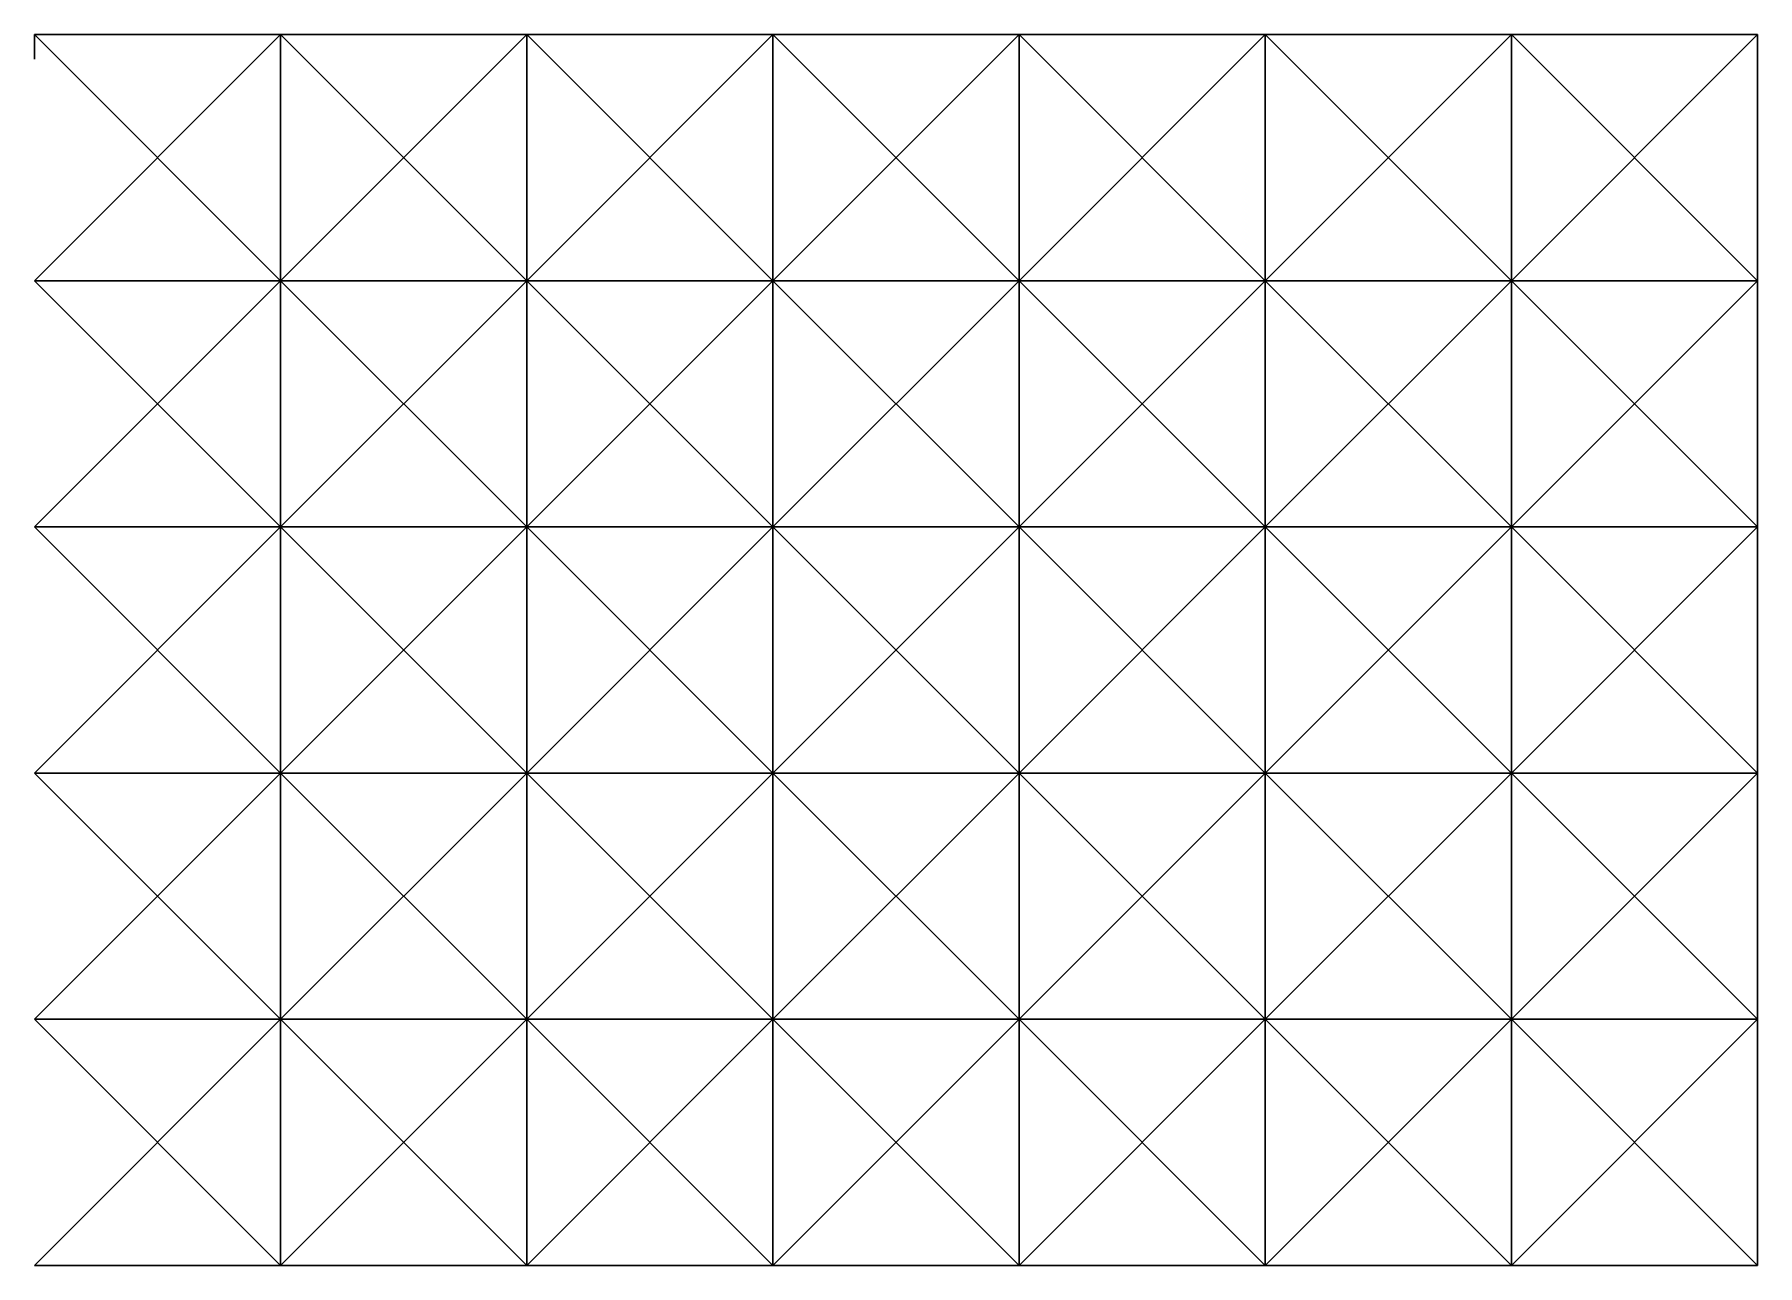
# Model space of a CAD drawing. Header units: millimetres. Extents: x -4865574 to 353735, y -2734656 to 279194.
# Drawn here: x -4819154 to -4812154, y -2705977 to -2700977 of the extents above; entities that cross this region are included whole.
import ezdxf

# ---------------------------------------------------------------- set-up
doc = ezdxf.new("R2010")
doc.units = ezdxf.units.MM
doc.layers.add('PLUMB-1', color=8, linetype='Continuous', lineweight=9)

# ---------------------------------------------------------------- blocks, each defined once
blk = doc.blocks.new('AM_Water_Tank_1m Modules_Tiered - Water Tanks Modules 4 x 2 x 3 Tiers-V1-LEVEL 61 _BMU ACCESS_')
at = {"layer": 'PLUMB-1'}
for p, q in [((0, 1000), (1000, 2000)), ((1000, 1000), (0, 2000)), ((1000, 2000), (0, 2000)), ((0, 2000), (0, 1000)), ((0, 1000), (0, 2000)), ((0, 2000), (1000, 2000)), ((0, 1000), (1000, 2000)), ((1000, 1000), (0, 2000)), ((1000, 2000), (0, 2000)), ((0, 2000), (0, 1000)), ((0, 1000), (0, 2000)), ((0, 2000), (1000, 2000)), ((0, 1000), (1000, 2000)), ((1000, 1000), (0, 2000)), ((1000, 2000), (0, 2000)), ((0, 2000), (0, 1000)), ((0, 1000), (0, 2000)), ((0, 2000), (1000, 2000)), ((1000, 1000), (2000, 2000)), ((2000, 1000), (1000, 2000)), ((2000, 2000), (1000, 2000)), ((1000, 2000), (1000, 1000)), ((1000, 1000), (1000, 2000)), ((1000, 2000), (2000, 2000)), ((1000, 1000), (1000, 2000)), ((1000, 2000), (1000, 1000)), ((1000, 1000), (2000, 2000)), ((2000, 1000), (1000, 2000)), ((2000, 2000), (1000, 2000)), ((1000, 2000), (1000, 1000)), ((1000, 1000), (1000, 2000)), ((1000, 2000), (2000, 2000)), ((1000, 1000), (1000, 2000)), ((1000, 2000), (1000, 1000)), ((1000, 1000), (2000, 2000)), ((2000, 1000), (1000, 2000)), ((2000, 2000), (1000, 2000)), ((1000, 2000), (1000, 1000)), ((1000, 1000), (1000, 2000)), ((1000, 2000), (2000, 2000)), ((1000, 1000), (1000, 2000)), ((1000, 2000), (1000, 1000)), ((2000, 1000), (3000, 2000)), ((3000, 1000), (2000, 2000)), ((3000, 2000), (2000, 2000)), ((2000, 2000), (2000, 1000)), ((2000, 1000), (2000, 2000)), ((2000, 2000), (3000, 2000)), ((2000, 1000), (2000, 2000)), ((2000, 2000), (2000, 1000)), ((2000, 1000), (3000, 2000)), ((3000, 1000), (2000, 2000)), ((3000, 2000), (2000, 2000)), ((2000, 2000), (2000, 1000)), ((2000, 1000), (2000, 2000)), ((2000, 2000), (3000, 2000)), ((2000, 1000), (3000, 2000)), ((3000, 1000), (2000, 2000)), ((3000, 2000), (2000, 2000)), ((2000, 2000), (2000, 1000)), ((2000, 1000), (2000, 2000)), ((2000, 2000), (3000, 2000)), ((2000, 1000), (2000, 2000)), ((2000, 2000), (2000, 1000)), ((2000, 1000), (2000, 2000)), ((2000, 2000), (2000, 1000)), ((3000, 1000), (4000, 2000)), ((4000, 1000), (3000, 2000)), ((4000, 2000), (3000, 2000)), ((3000, 2000), (3000, 1000)), ((3000, 1000), (3000, 2000)), ((3000, 2000), (4000, 2000)), ((3000, 1000), (3000, 2000)), ((3000, 2000), (3000, 1000)), ((3000, 1000), (4000, 2000)), ((4000, 1000), (3000, 2000)), ((4000, 2000), (3000, 2000)), ((3000, 2000), (3000, 1000)), ((3000, 1000), (3000, 2000)), ((3000, 2000), (4000, 2000)), ((3000, 1000), (3000, 2000)), ((3000, 2000), (3000, 1000)), ((3000, 1000), (4000, 2000)), ((4000, 1000), (3000, 2000)), ((4000, 2000), (3000, 2000)), ((3000, 2000), (3000, 1000)), ((3000, 1000), (3000, 2000)), ((3000, 2000), (4000, 2000)), ((3000, 1000), (3000, 2000)), ((3000, 2000), (3000, 1000)), ((0, 1000), (1000, 1000)), ((1000, 1000), (0, 1000)), ((0, 0), (1000, 1000)), ((1000, 0), (0, 1000)), ((1000, 1000), (0, 1000)), ((0, 1000), (0, 0)), ((0, 0), (0, 1000)), ((0, 1000), (1000, 1000)), ((0, 1000), (1000, 1000)), ((1000, 1000), (0, 1000)), ((0, 0), (1000, 1000)), ((1000, 0), (0, 1000)), ((1000, 1000), (0, 1000)), ((0, 1000), (0, 0)), ((0, 0), (0, 1000)), ((0, 1000), (1000, 1000)), ((0, 1000), (1000, 1000)), ((1000, 1000), (0, 1000)), ((0, 0), (1000, 1000)), ((1000, 0), (0, 1000)), ((1000, 1000), (0, 1000)), ((0, 1000), (0, 0)), ((0, 0), (0, 1000)), ((0, 1000), (1000, 1000)), ((1000, 1000), (2000, 1000)), ((2000, 1000), (1000, 1000)), ((1000, 0), (2000, 1000)), ((2000, 0), (1000, 1000)), ((2000, 1000), (1000, 1000)), ((1000, 1000), (1000, 0)), ((1000, 0), (1000, 1000)), ((1000, 1000), (2000, 1000)), ((1000, 0), (1000, 1000)), ((1000, 1000), (1000, 0)), ((1000, 1000), (2000, 1000)), ((2000, 1000), (1000, 1000)), ((1000, 0), (2000, 1000)), ((2000, 0), (1000, 1000)), ((2000, 1000), (1000, 1000)), ((1000, 1000), (1000, 0)), ((1000, 0), (1000, 1000)), ((1000, 1000), (2000, 1000)), ((1000, 0), (1000, 1000)), ((1000, 1000), (1000, 0)), ((1000, 1000), (2000, 1000)), ((2000, 1000), (1000, 1000)), ((1000, 0), (2000, 1000)), ((2000, 0), (1000, 1000)), ((2000, 1000), (1000, 1000)), ((1000, 1000), (1000, 0)), ((1000, 0), (1000, 1000)), ((1000, 1000), (2000, 1000)), ((1000, 0), (1000, 1000)), ((1000, 1000), (1000, 0)), ((2000, 1000), (3000, 1000)), ((3000, 1000), (2000, 1000)), ((2000, 0), (3000, 1000)), ((3000, 0), (2000, 1000)), ((3000, 1000), (2000, 1000)), ((2000, 1000), (2000, 0)), ((2000, 0), (2000, 1000)), ((2000, 1000), (3000, 1000)), ((2000, 0), (2000, 1000)), ((2000, 1000), (2000, 0)), ((2000, 0), (3000, 1000)), ((3000, 0), (2000, 1000)), ((3000, 1000), (2000, 1000)), ((2000, 1000), (2000, 0)), ((2000, 0), (2000, 1000)), ((2000, 1000), (3000, 1000)), ((2000, 1000), (3000, 1000)), ((3000, 1000), (2000, 1000)), ((2000, 0), (3000, 1000)), ((3000, 0), (2000, 1000)), ((3000, 1000), (2000, 1000)), ((2000, 1000), (2000, 0)), ((2000, 0), (2000, 1000)), ((2000, 1000), (3000, 1000)), ((2000, 1000), (3000, 1000)), ((3000, 1000), (2000, 1000)), ((2000, 0), (2000, 1000)), ((2000, 1000), (2000, 0)), ((2000, 0), (2000, 1000)), ((2000, 1000), (2000, 0)), ((3000, 1000), (4000, 1000)), ((4000, 1000), (3000, 1000)), ((3000, 0), (4000, 1000)), ((4000, 0), (3000, 1000)), ((4000, 1000), (3000, 1000)), ((3000, 1000), (3000, 0)), ((3000, 0), (3000, 1000)), ((3000, 1000), (4000, 1000)), ((3000, 0), (3000, 1000)), ((3000, 1000), (3000, 0)), ((3000, 0), (4000, 1000)), ((4000, 0), (3000, 1000)), ((4000, 1000), (3000, 1000)), ((3000, 1000), (3000, 0)), ((3000, 0), (3000, 1000)), ((3000, 1000), (4000, 1000)), ((3000, 0), (3000, 1000)), ((3000, 1000), (3000, 0)), ((3000, 1000), (4000, 1000)), ((4000, 1000), (3000, 1000)), ((3000, 0), (4000, 1000)), ((4000, 0), (3000, 1000)), ((4000, 1000), (3000, 1000)), ((3000, 1000), (3000, 0)), ((3000, 0), (3000, 1000)), ((3000, 1000), (4000, 1000)), ((3000, 0), (3000, 1000)), ((3000, 1000), (3000, 0)), ((3000, 1000), (4000, 1000)), ((4000, 1000), (3000, 1000)), ((4000, 100), (4000, 0)), ((4000, 0), (4000, 100)), ((4000, 100), (4000, 0)), ((4000, 0), (4000, 100)), ((4000, 100), (4000, 0)), ((0, 0), (1000, 0)), ((1000, 0), (0, 0)), ((0, 0), (1000, 0)), ((1000, 0), (0, 0)), ((0, 0), (1000, 0)), ((1000, 0), (0, 0)), ((1000, 0), (2000, 0)), ((2000, 0), (1000, 0)), ((1000, 0), (2000, 0)), ((2000, 0), (1000, 0)), ((1000, 0), (2000, 0)), ((2000, 0), (1000, 0)), ((2000, 0), (3000, 0)), ((3000, 0), (2000, 0)), ((2000, 0), (3000, 0)), ((3000, 0), (2000, 0)), ((2000, 0), (3000, 0)), ((3000, 0), (2000, 0)), ((3000, 0), (4000, 0)), ((4000, 0), (3000, 0)), ((3000, 0), (4000, 0)), ((4000, 0), (3000, 0)), ((3000, 0), (4000, 0)), ((4000, 0), (3000, 0))]:
    blk.add_line(p, q, dxfattribs=at)
blk = doc.blocks.new('AM_Water_Tank_1m Modules_Tiered - Water Tanks Modules 4 x 3 x 3 Tiers-V2-LEVEL 61 _BMU ACCESS_')
at = {"layer": 'PLUMB-1'}
for p, q in [((0, 2000), (1000, 3000)), ((1000, 2000), (0, 3000)), ((1000, 3000), (0, 3000)), ((0, 3000), (1000, 3000)), ((0, 2000), (1000, 3000)), ((1000, 2000), (0, 3000)), ((1000, 3000), (0, 3000)), ((0, 3000), (1000, 3000)), ((0, 2000), (1000, 3000)), ((1000, 2000), (0, 3000)), ((1000, 3000), (0, 3000)), ((0, 3000), (1000, 3000)), ((1000, 2000), (2000, 3000)), ((2000, 2000), (1000, 3000)), ((2000, 3000), (1000, 3000)), ((1000, 3000), (1000, 2000)), ((1000, 2000), (1000, 3000)), ((1000, 3000), (2000, 3000)), ((1000, 2000), (1000, 3000)), ((1000, 3000), (1000, 2000)), ((1000, 2000), (2000, 3000)), ((2000, 2000), (1000, 3000)), ((2000, 3000), (1000, 3000)), ((1000, 3000), (1000, 2000)), ((1000, 2000), (1000, 3000)), ((1000, 3000), (2000, 3000)), ((1000, 2000), (1000, 3000)), ((1000, 3000), (1000, 2000)), ((1000, 2000), (2000, 3000)), ((2000, 2000), (1000, 3000)), ((2000, 3000), (1000, 3000)), ((1000, 3000), (1000, 2000)), ((1000, 2000), (1000, 3000)), ((1000, 3000), (2000, 3000)), ((1000, 2000), (1000, 3000)), ((1000, 3000), (1000, 2000)), ((2000, 2000), (3000, 3000)), ((3000, 2000), (2000, 3000)), ((3000, 3000), (2000, 3000)), ((2000, 3000), (2000, 2000)), ((2000, 2000), (2000, 3000)), ((2000, 3000), (3000, 3000)), ((2000, 2000), (2000, 3000)), ((2000, 3000), (2000, 2000)), ((2000, 2000), (3000, 3000)), ((3000, 2000), (2000, 3000)), ((3000, 3000), (2000, 3000)), ((2000, 3000), (2000, 2000)), ((2000, 2000), (2000, 3000)), ((2000, 3000), (3000, 3000)), ((2000, 2000), (2000, 3000)), ((2000, 3000), (2000, 2000)), ((2000, 2000), (3000, 3000)), ((3000, 2000), (2000, 3000)), ((3000, 3000), (2000, 3000)), ((2000, 3000), (2000, 2000)), ((2000, 2000), (2000, 3000)), ((2000, 3000), (3000, 3000)), ((2000, 2000), (2000, 3000)), ((2000, 3000), (2000, 2000)), ((3000, 2000), (4000, 3000)), ((4000, 2000), (3000, 3000)), ((4000, 3000), (3000, 3000)), ((3000, 3000), (3000, 2000)), ((3000, 2000), (3000, 3000)), ((3000, 3000), (4000, 3000)), ((3000, 2000), (3000, 3000)), ((3000, 3000), (3000, 2000)), ((3000, 2000), (4000, 3000)), ((4000, 2000), (3000, 3000)), ((4000, 3000), (3000, 3000)), ((3000, 3000), (3000, 2000)), ((3000, 2000), (3000, 3000)), ((3000, 3000), (4000, 3000)), ((3000, 2000), (3000, 3000)), ((3000, 3000), (3000, 2000)), ((3000, 2000), (4000, 3000)), ((4000, 2000), (3000, 3000)), ((4000, 3000), (3000, 3000)), ((3000, 3000), (3000, 2000)), ((3000, 2000), (3000, 3000)), ((3000, 3000), (4000, 3000)), ((3000, 2000), (3000, 3000)), ((3000, 3000), (3000, 2000)), ((4000, 2000), (4000, 3000)), ((4000, 3000), (4000, 2000)), ((4000, 2000), (4000, 3000)), ((4000, 3000), (4000, 2000)), ((4000, 2000), (4000, 3000)), ((4000, 3000), (4000, 2000)), ((0, 2000), (1000, 2000)), ((1000, 2000), (0, 2000)), ((0, 1000), (1000, 2000)), ((1000, 1000), (0, 2000)), ((1000, 2000), (0, 2000)), ((0, 2000), (1000, 2000)), ((0, 2000), (1000, 2000)), ((1000, 2000), (0, 2000)), ((0, 2000), (1000, 2000)), ((1000, 2000), (0, 2000)), ((0, 1000), (1000, 2000)), ((1000, 1000), (0, 2000)), ((1000, 2000), (0, 2000)), ((0, 2000), (1000, 2000)), ((0, 1000), (1000, 2000)), ((1000, 1000), (0, 2000)), ((1000, 2000), (0, 2000)), ((0, 2000), (1000, 2000)), ((1000, 2000), (2000, 2000)), ((2000, 2000), (1000, 2000)), ((1000, 1000), (2000, 2000)), ((2000, 1000), (1000, 2000)), ((2000, 2000), (1000, 2000)), ((1000, 2000), (1000, 1000)), ((1000, 1000), (1000, 2000)), ((1000, 2000), (2000, 2000)), ((1000, 1000), (1000, 2000)), ((1000, 2000), (1000, 1000)), ((1000, 2000), (2000, 2000)), ((2000, 2000), (1000, 2000)), ((1000, 2000), (2000, 2000)), ((2000, 2000), (1000, 2000)), ((1000, 1000), (2000, 2000)), ((2000, 1000), (1000, 2000)), ((2000, 2000), (1000, 2000)), ((1000, 2000), (1000, 1000)), ((1000, 1000), (1000, 2000)), ((1000, 2000), (2000, 2000)), ((1000, 1000), (1000, 2000)), ((1000, 2000), (1000, 1000)), ((1000, 1000), (2000, 2000)), ((2000, 1000), (1000, 2000)), ((2000, 2000), (1000, 2000)), ((1000, 2000), (1000, 1000)), ((1000, 1000), (1000, 2000)), ((1000, 2000), (2000, 2000)), ((1000, 1000), (1000, 2000)), ((1000, 2000), (1000, 1000)), ((2000, 2000), (3000, 2000)), ((3000, 2000), (2000, 2000)), ((2000, 1000), (3000, 2000)), ((3000, 1000), (2000, 2000)), ((3000, 2000), (2000, 2000)), ((2000, 2000), (2000, 1000)), ((2000, 1000), (2000, 2000)), ((2000, 2000), (3000, 2000)), ((2000, 1000), (2000, 2000)), ((2000, 2000), (2000, 1000)), ((2000, 2000), (3000, 2000)), ((3000, 2000), (2000, 2000)), ((2000, 2000), (3000, 2000)), ((3000, 2000), (2000, 2000)), ((2000, 1000), (3000, 2000)), ((3000, 1000), (2000, 2000)), ((3000, 2000), (2000, 2000)), ((2000, 2000), (2000, 1000)), ((2000, 1000), (2000, 2000)), ((2000, 2000), (3000, 2000)), ((2000, 1000), (3000, 2000)), ((3000, 1000), (2000, 2000)), ((3000, 2000), (2000, 2000)), ((2000, 2000), (2000, 1000)), ((2000, 1000), (2000, 2000)), ((2000, 2000), (3000, 2000)), ((2000, 1000), (2000, 2000)), ((2000, 2000), (2000, 1000)), ((2000, 1000), (2000, 2000)), ((2000, 2000), (2000, 1000)), ((3000, 2000), (4000, 2000)), ((4000, 2000), (3000, 2000)), ((3000, 1000), (4000, 2000)), ((4000, 1000), (3000, 2000)), ((4000, 2000), (3000, 2000)), ((3000, 2000), (3000, 1000)), ((3000, 1000), (3000, 2000)), ((3000, 2000), (4000, 2000)), ((3000, 1000), (3000, 2000)), ((3000, 2000), (3000, 1000)), ((3000, 2000), (4000, 2000)), ((4000, 2000), (3000, 2000)), ((3000, 2000), (4000, 2000)), ((4000, 2000), (3000, 2000)), ((3000, 1000), (4000, 2000)), ((4000, 1000), (3000, 2000)), ((4000, 2000), (3000, 2000)), ((3000, 2000), (3000, 1000)), ((3000, 1000), (3000, 2000)), ((3000, 2000), (4000, 2000)), ((3000, 1000), (3000, 2000)), ((3000, 2000), (3000, 1000)), ((3000, 1000), (4000, 2000)), ((4000, 1000), (3000, 2000)), ((4000, 2000), (3000, 2000)), ((3000, 2000), (3000, 1000)), ((3000, 1000), (3000, 2000)), ((3000, 2000), (4000, 2000)), ((3000, 1000), (3000, 2000)), ((3000, 2000), (3000, 1000)), ((4000, 1000), (4000, 2000)), ((4000, 2000), (4000, 1000)), ((4000, 1000), (4000, 2000)), ((4000, 2000), (4000, 1000)), ((4000, 1000), (4000, 2000)), ((4000, 2000), (4000, 1000)), ((0, 1000), (1000, 1000)), ((1000, 1000), (0, 1000)), ((0, 0), (1000, 1000)), ((1000, 0), (0, 1000)), ((1000, 1000), (0, 1000)), ((0, 1000), (1000, 1000)), ((0, 1000), (1000, 1000)), ((1000, 1000), (0, 1000)), ((0, 0), (1000, 1000)), ((1000, 0), (0, 1000)), ((1000, 1000), (0, 1000)), ((0, 1000), (1000, 1000)), ((0, 1000), (1000, 1000)), ((1000, 1000), (0, 1000)), ((0, 0), (1000, 1000)), ((1000, 0), (0, 1000)), ((1000, 1000), (0, 1000)), ((0, 1000), (1000, 1000)), ((1000, 1000), (2000, 1000)), ((2000, 1000), (1000, 1000)), ((1000, 0), (2000, 1000)), ((2000, 0), (1000, 1000)), ((2000, 1000), (1000, 1000)), ((1000, 1000), (1000, 0)), ((1000, 0), (1000, 1000)), ((1000, 1000), (2000, 1000)), ((1000, 0), (1000, 1000)), ((1000, 1000), (1000, 0)), ((1000, 1000), (2000, 1000)), ((2000, 1000), (1000, 1000)), ((1000, 0), (2000, 1000)), ((2000, 0), (1000, 1000)), ((2000, 1000), (1000, 1000)), ((1000, 1000), (1000, 0)), ((1000, 0), (1000, 1000)), ((1000, 1000), (2000, 1000)), ((1000, 0), (1000, 1000)), ((1000, 1000), (1000, 0)), ((1000, 1000), (2000, 1000)), ((2000, 1000), (1000, 1000)), ((1000, 0), (2000, 1000)), ((2000, 0), (1000, 1000)), ((2000, 1000), (1000, 1000)), ((1000, 1000), (1000, 0)), ((1000, 0), (1000, 1000)), ((1000, 1000), (2000, 1000)), ((1000, 0), (1000, 1000)), ((1000, 1000), (1000, 0)), ((2000, 1000), (3000, 1000)), ((3000, 1000), (2000, 1000)), ((2000, 0), (3000, 1000)), ((3000, 0), (2000, 1000)), ((3000, 1000), (2000, 1000)), ((2000, 1000), (2000, 0)), ((2000, 0), (2000, 1000)), ((2000, 1000), (3000, 1000)), ((2000, 0), (2000, 1000)), ((2000, 1000), (2000, 0)), ((2000, 0), (3000, 1000)), ((3000, 0), (2000, 1000)), ((3000, 1000), (2000, 1000)), ((2000, 1000), (2000, 0)), ((2000, 0), (2000, 1000)), ((2000, 1000), (3000, 1000)), ((2000, 1000), (3000, 1000)), ((3000, 1000), (2000, 1000)), ((2000, 0), (3000, 1000)), ((3000, 0), (2000, 1000)), ((3000, 1000), (2000, 1000)), ((2000, 1000), (2000, 0)), ((2000, 0), (2000, 1000)), ((2000, 1000), (3000, 1000)), ((2000, 1000), (3000, 1000)), ((3000, 1000), (2000, 1000)), ((2000, 0), (2000, 1000)), ((2000, 1000), (2000, 0)), ((2000, 0), (2000, 1000)), ((2000, 1000), (2000, 0)), ((3000, 1000), (4000, 1000)), ((4000, 1000), (3000, 1000)), ((3000, 0), (4000, 1000)), ((4000, 0), (3000, 1000)), ((4000, 1000), (3000, 1000)), ((3000, 1000), (3000, 0)), ((3000, 0), (3000, 1000)), ((3000, 1000), (4000, 1000)), ((3000, 0), (3000, 1000)), ((3000, 1000), (3000, 0)), ((3000, 0), (4000, 1000)), ((4000, 0), (3000, 1000)), ((4000, 1000), (3000, 1000)), ((3000, 1000), (3000, 0)), ((3000, 0), (3000, 1000)), ((3000, 1000), (4000, 1000)), ((3000, 0), (3000, 1000)), ((3000, 1000), (3000, 0)), ((3000, 1000), (4000, 1000)), ((4000, 1000), (3000, 1000)), ((3000, 0), (4000, 1000)), ((4000, 0), (3000, 1000)), ((4000, 1000), (3000, 1000)), ((3000, 1000), (3000, 0)), ((3000, 0), (3000, 1000)), ((3000, 1000), (4000, 1000)), ((3000, 0), (3000, 1000)), ((3000, 1000), (3000, 0)), ((3000, 1000), (4000, 1000)), ((4000, 1000), (3000, 1000)), ((4000, 0), (4000, 1000)), ((4000, 1000), (4000, 0)), ((4000, 0), (4000, 1000)), ((4000, 1000), (4000, 0)), ((4000, 0), (4000, 1000)), ((4000, 1000), (4000, 0)), ((0, 0), (1000, 0)), ((1000, 0), (0, 0)), ((0, 0), (1000, 0)), ((1000, 0), (0, 0)), ((0, 0), (1000, 0)), ((1000, 0), (0, 0)), ((1000, 0), (2000, 0)), ((2000, 0), (1000, 0)), ((1000, 0), (2000, 0)), ((2000, 0), (1000, 0)), ((1000, 0), (2000, 0)), ((2000, 0), (1000, 0)), ((2000, 0), (3000, 0)), ((3000, 0), (2000, 0)), ((2000, 0), (3000, 0)), ((3000, 0), (2000, 0)), ((2000, 0), (3000, 0)), ((3000, 0), (2000, 0)), ((3000, 0), (4000, 0)), ((4000, 0), (3000, 0)), ((3000, 0), (4000, 0)), ((4000, 0), (3000, 0)), ((3000, 0), (4000, 0)), ((4000, 0), (3000, 0))]:
    blk.add_line(p, q, dxfattribs=at)
blk = doc.blocks.new('AM_Water_Tank_1m Modules_Tiered - Water Tanks Modules 3 x 2 x 3 Tiers-5665591-LEVEL 61 _BMU ACCESS_')
at = {"layer": 'PLUMB-1'}
for p, q in [((0, 1000), (1000, 2000)), ((1000, 1000), (0, 2000)), ((1000, 2000), (0, 2000)), ((0, 2000), (0, 1000)), ((0, 1000), (0, 2000)), ((0, 2000), (1000, 2000)), ((0, 1000), (1000, 2000)), ((1000, 1000), (0, 2000)), ((1000, 2000), (0, 2000)), ((0, 2000), (0, 1000)), ((0, 1000), (0, 2000)), ((0, 2000), (1000, 2000)), ((0, 1000), (1000, 2000)), ((1000, 1000), (0, 2000)), ((1000, 2000), (0, 2000)), ((0, 2000), (0, 1000)), ((0, 1000), (0, 2000)), ((0, 2000), (1000, 2000)), ((1000, 1000), (2000, 2000)), ((2000, 1000), (1000, 2000)), ((2000, 2000), (1000, 2000)), ((1000, 2000), (1000, 1000)), ((1000, 1000), (1000, 2000)), ((1000, 2000), (2000, 2000)), ((1000, 1000), (1000, 2000)), ((1000, 2000), (1000, 1000)), ((1000, 1000), (2000, 2000)), ((2000, 1000), (1000, 2000)), ((2000, 2000), (1000, 2000)), ((1000, 2000), (1000, 1000)), ((1000, 1000), (1000, 2000)), ((1000, 2000), (2000, 2000)), ((1000, 1000), (1000, 2000)), ((1000, 2000), (1000, 1000)), ((1000, 1000), (2000, 2000)), ((2000, 1000), (1000, 2000)), ((2000, 2000), (1000, 2000)), ((1000, 2000), (1000, 1000)), ((1000, 1000), (1000, 2000)), ((1000, 2000), (2000, 2000)), ((1000, 1000), (1000, 2000)), ((1000, 2000), (1000, 1000)), ((2000, 1000), (3000, 2000)), ((3000, 1000), (2000, 2000)), ((3000, 2000), (2000, 2000)), ((2000, 2000), (2000, 1000)), ((2000, 1000), (2000, 2000)), ((2000, 2000), (3000, 2000)), ((2000, 1000), (2000, 2000)), ((2000, 2000), (2000, 1000)), ((2000, 1000), (3000, 2000)), ((3000, 1000), (2000, 2000)), ((3000, 2000), (2000, 2000)), ((2000, 2000), (2000, 1000)), ((2000, 1000), (2000, 2000)), ((2000, 2000), (3000, 2000)), ((2000, 1000), (3000, 2000)), ((3000, 1000), (2000, 2000)), ((3000, 2000), (2000, 2000)), ((2000, 2000), (2000, 1000)), ((2000, 1000), (2000, 2000)), ((2000, 2000), (3000, 2000)), ((2000, 1000), (2000, 2000)), ((2000, 2000), (2000, 1000)), ((2000, 1000), (2000, 2000)), ((2000, 2000), (2000, 1000)), ((3000, 1000), (3000, 2000)), ((3000, 2000), (3000, 1000)), ((3000, 1000), (3000, 2000)), ((3000, 2000), (3000, 1000)), ((3000, 1000), (3000, 2000)), ((3000, 2000), (3000, 1000)), ((0, 1000), (1000, 1000)), ((1000, 1000), (0, 1000)), ((0, 0), (1000, 1000)), ((1000, 0), (0, 1000)), ((1000, 1000), (0, 1000)), ((0, 1000), (0, 0)), ((0, 0), (0, 1000)), ((0, 1000), (1000, 1000)), ((0, 1000), (1000, 1000)), ((1000, 1000), (0, 1000)), ((0, 0), (1000, 1000)), ((1000, 0), (0, 1000)), ((1000, 1000), (0, 1000)), ((0, 1000), (0, 0)), ((0, 0), (0, 1000)), ((0, 1000), (1000, 1000)), ((0, 1000), (1000, 1000)), ((1000, 1000), (0, 1000)), ((0, 0), (1000, 1000)), ((1000, 0), (0, 1000)), ((1000, 1000), (0, 1000)), ((0, 1000), (0, 0)), ((0, 0), (0, 1000)), ((0, 1000), (1000, 1000)), ((1000, 1000), (2000, 1000)), ((2000, 1000), (1000, 1000)), ((1000, 0), (2000, 1000)), ((2000, 0), (1000, 1000)), ((2000, 1000), (1000, 1000)), ((1000, 1000), (1000, 0)), ((1000, 0), (1000, 1000)), ((1000, 1000), (2000, 1000)), ((1000, 0), (1000, 1000)), ((1000, 1000), (1000, 0)), ((1000, 1000), (2000, 1000)), ((2000, 1000), (1000, 1000)), ((1000, 0), (2000, 1000)), ((2000, 0), (1000, 1000)), ((2000, 1000), (1000, 1000)), ((1000, 1000), (1000, 0)), ((1000, 0), (1000, 1000)), ((1000, 1000), (2000, 1000)), ((1000, 0), (1000, 1000)), ((1000, 1000), (1000, 0)), ((1000, 1000), (2000, 1000)), ((2000, 1000), (1000, 1000)), ((1000, 0), (2000, 1000)), ((2000, 0), (1000, 1000)), ((2000, 1000), (1000, 1000)), ((1000, 1000), (1000, 0)), ((1000, 0), (1000, 1000)), ((1000, 1000), (2000, 1000)), ((1000, 0), (1000, 1000)), ((1000, 1000), (1000, 0)), ((2000, 1000), (3000, 1000)), ((3000, 1000), (2000, 1000)), ((2000, 0), (3000, 1000)), ((3000, 0), (2000, 1000)), ((3000, 1000), (2000, 1000)), ((2000, 1000), (2000, 0)), ((2000, 0), (2000, 1000)), ((2000, 1000), (3000, 1000)), ((2000, 0), (2000, 1000)), ((2000, 1000), (2000, 0)), ((2000, 0), (3000, 1000)), ((3000, 0), (2000, 1000)), ((3000, 1000), (2000, 1000)), ((2000, 1000), (2000, 0)), ((2000, 0), (2000, 1000)), ((2000, 1000), (3000, 1000)), ((2000, 1000), (3000, 1000)), ((3000, 1000), (2000, 1000)), ((2000, 0), (3000, 1000)), ((3000, 0), (2000, 1000)), ((3000, 1000), (2000, 1000)), ((2000, 1000), (2000, 0)), ((2000, 0), (2000, 1000)), ((2000, 1000), (3000, 1000)), ((2000, 1000), (3000, 1000)), ((3000, 1000), (2000, 1000)), ((2000, 0), (2000, 1000)), ((2000, 1000), (2000, 0)), ((2000, 0), (2000, 1000)), ((2000, 1000), (2000, 0)), ((3000, 0), (3000, 1000)), ((3000, 1000), (3000, 0)), ((3000, 0), (3000, 1000)), ((3000, 1000), (3000, 0)), ((3000, 0), (3000, 1000)), ((3000, 1000), (3000, 0)), ((0, 0), (1000, 0)), ((1000, 0), (0, 0)), ((0, 0), (1000, 0)), ((1000, 0), (0, 0)), ((0, 0), (1000, 0)), ((1000, 0), (0, 0)), ((1000, 0), (2000, 0)), ((2000, 0), (1000, 0)), ((1000, 0), (2000, 0)), ((2000, 0), (1000, 0)), ((1000, 0), (2000, 0)), ((2000, 0), (1000, 0)), ((2000, 0), (3000, 0)), ((3000, 0), (2000, 0)), ((2000, 0), (3000, 0)), ((3000, 0), (2000, 0)), ((2000, 0), (3000, 0)), ((3000, 0), (2000, 0))]:
    blk.add_line(p, q, dxfattribs=at)
blk = doc.blocks.new('AM_Water_Tank_1m Modules_Tiered - Water Tanks Modules 3 x 3 x 3 Tiers-5661682-LEVEL 61 _BMU ACCESS_')
at = {"layer": 'PLUMB-1'}
for p, q in [((0, 2000), (1000, 3000)), ((1000, 2000), (0, 3000)), ((1000, 3000), (0, 3000)), ((0, 3000), (0, 2000)), ((0, 2000), (0, 3000)), ((0, 3000), (1000, 3000)), ((0, 2000), (1000, 3000)), ((1000, 2000), (0, 3000)), ((1000, 3000), (0, 3000)), ((0, 3000), (0, 2000)), ((0, 2000), (0, 3000)), ((0, 3000), (1000, 3000)), ((0, 2000), (1000, 3000)), ((1000, 2000), (0, 3000)), ((1000, 3000), (0, 3000)), ((0, 3000), (0, 2000)), ((0, 2000), (0, 3000)), ((0, 3000), (1000, 3000)), ((1000, 2000), (2000, 3000)), ((2000, 2000), (1000, 3000)), ((2000, 3000), (1000, 3000)), ((1000, 3000), (1000, 2000)), ((1000, 2000), (1000, 3000)), ((1000, 3000), (2000, 3000)), ((1000, 2000), (1000, 3000)), ((1000, 3000), (1000, 2000)), ((1000, 2000), (2000, 3000)), ((2000, 2000), (1000, 3000)), ((2000, 3000), (1000, 3000)), ((1000, 3000), (1000, 2000)), ((1000, 2000), (1000, 3000)), ((1000, 3000), (2000, 3000)), ((1000, 2000), (1000, 3000)), ((1000, 3000), (1000, 2000)), ((1000, 2000), (2000, 3000)), ((2000, 2000), (1000, 3000)), ((2000, 3000), (1000, 3000)), ((1000, 3000), (1000, 2000)), ((1000, 2000), (1000, 3000)), ((1000, 3000), (2000, 3000)), ((1000, 2000), (1000, 3000)), ((1000, 3000), (1000, 2000)), ((2000, 2000), (3000, 3000)), ((3000, 2000), (2000, 3000)), ((3000, 3000), (2000, 3000)), ((2000, 3000), (2000, 2000)), ((2000, 2000), (2000, 3000)), ((2000, 3000), (3000, 3000)), ((2000, 2000), (2000, 3000)), ((2000, 3000), (2000, 2000)), ((2000, 2000), (3000, 3000)), ((3000, 2000), (2000, 3000)), ((3000, 3000), (2000, 3000)), ((2000, 3000), (2000, 2000)), ((2000, 2000), (2000, 3000)), ((2000, 3000), (3000, 3000)), ((2000, 2000), (2000, 3000)), ((2000, 3000), (2000, 2000)), ((2000, 2000), (3000, 3000)), ((3000, 2000), (2000, 3000)), ((3000, 3000), (2000, 3000)), ((2000, 3000), (2000, 2000)), ((2000, 2000), (2000, 3000)), ((2000, 3000), (3000, 3000)), ((2000, 2000), (2000, 3000)), ((2000, 3000), (2000, 2000)), ((3000, 2000), (3000, 3000)), ((3000, 3000), (3000, 2000)), ((3000, 2000), (3000, 3000)), ((3000, 3000), (3000, 2000)), ((3000, 2000), (3000, 3000)), ((3000, 3000), (3000, 2000)), ((0, 2000), (1000, 2000)), ((1000, 2000), (0, 2000)), ((0, 1000), (1000, 2000)), ((1000, 1000), (0, 2000)), ((1000, 2000), (0, 2000)), ((0, 2000), (0, 1000)), ((0, 1000), (0, 2000)), ((0, 2000), (1000, 2000)), ((0, 2000), (1000, 2000)), ((1000, 2000), (0, 2000)), ((0, 2000), (1000, 2000)), ((1000, 2000), (0, 2000)), ((0, 1000), (1000, 2000)), ((1000, 1000), (0, 2000)), ((1000, 2000), (0, 2000)), ((0, 2000), (0, 1000)), ((0, 1000), (0, 2000)), ((0, 2000), (1000, 2000)), ((0, 1000), (1000, 2000)), ((1000, 1000), (0, 2000)), ((1000, 2000), (0, 2000)), ((0, 2000), (0, 1000)), ((0, 1000), (0, 2000)), ((0, 2000), (1000, 2000)), ((1000, 2000), (2000, 2000)), ((2000, 2000), (1000, 2000)), ((1000, 1000), (2000, 2000)), ((2000, 1000), (1000, 2000)), ((2000, 2000), (1000, 2000)), ((1000, 2000), (1000, 1000)), ((1000, 1000), (1000, 2000)), ((1000, 2000), (2000, 2000)), ((1000, 1000), (1000, 2000)), ((1000, 2000), (1000, 1000)), ((1000, 2000), (2000, 2000)), ((2000, 2000), (1000, 2000)), ((1000, 2000), (2000, 2000)), ((2000, 2000), (1000, 2000)), ((1000, 1000), (2000, 2000)), ((2000, 1000), (1000, 2000)), ((2000, 2000), (1000, 2000)), ((1000, 2000), (1000, 1000)), ((1000, 1000), (1000, 2000)), ((1000, 2000), (2000, 2000)), ((1000, 1000), (1000, 2000)), ((1000, 2000), (1000, 1000)), ((1000, 1000), (2000, 2000)), ((2000, 1000), (1000, 2000)), ((2000, 2000), (1000, 2000)), ((1000, 2000), (1000, 1000)), ((1000, 1000), (1000, 2000)), ((1000, 2000), (2000, 2000)), ((1000, 1000), (1000, 2000)), ((1000, 2000), (1000, 1000)), ((2000, 2000), (3000, 2000)), ((3000, 2000), (2000, 2000)), ((2000, 1000), (3000, 2000)), ((3000, 1000), (2000, 2000)), ((3000, 2000), (2000, 2000)), ((2000, 2000), (2000, 1000)), ((2000, 1000), (2000, 2000)), ((2000, 2000), (3000, 2000)), ((2000, 1000), (2000, 2000)), ((2000, 2000), (2000, 1000)), ((2000, 2000), (3000, 2000)), ((3000, 2000), (2000, 2000)), ((2000, 2000), (3000, 2000)), ((3000, 2000), (2000, 2000)), ((2000, 1000), (3000, 2000)), ((3000, 1000), (2000, 2000)), ((3000, 2000), (2000, 2000)), ((2000, 2000), (2000, 1000)), ((2000, 1000), (2000, 2000)), ((2000, 2000), (3000, 2000)), ((2000, 1000), (3000, 2000)), ((3000, 1000), (2000, 2000)), ((3000, 2000), (2000, 2000)), ((2000, 2000), (2000, 1000)), ((2000, 1000), (2000, 2000)), ((2000, 2000), (3000, 2000)), ((2000, 1000), (2000, 2000)), ((2000, 2000), (2000, 1000)), ((2000, 1000), (2000, 2000)), ((2000, 2000), (2000, 1000)), ((3000, 1000), (3000, 2000)), ((3000, 2000), (3000, 1000)), ((3000, 1000), (3000, 2000)), ((3000, 2000), (3000, 1000)), ((3000, 1000), (3000, 2000)), ((3000, 2000), (3000, 1000)), ((0, 1000), (1000, 1000)), ((1000, 1000), (0, 1000)), ((0, 0), (1000, 1000)), ((1000, 0), (0, 1000)), ((1000, 1000), (0, 1000)), ((0, 1000), (0, 0)), ((0, 0), (0, 1000)), ((0, 1000), (1000, 1000)), ((0, 1000), (1000, 1000)), ((1000, 1000), (0, 1000)), ((0, 0), (1000, 1000)), ((1000, 0), (0, 1000)), ((1000, 1000), (0, 1000)), ((0, 1000), (0, 0)), ((0, 0), (0, 1000)), ((0, 1000), (1000, 1000)), ((0, 1000), (1000, 1000)), ((1000, 1000), (0, 1000)), ((0, 0), (1000, 1000)), ((1000, 0), (0, 1000)), ((1000, 1000), (0, 1000)), ((0, 1000), (0, 0)), ((0, 0), (0, 1000)), ((0, 1000), (1000, 1000)), ((1000, 1000), (2000, 1000)), ((2000, 1000), (1000, 1000)), ((1000, 0), (2000, 1000)), ((2000, 0), (1000, 1000)), ((2000, 1000), (1000, 1000)), ((1000, 1000), (1000, 0)), ((1000, 0), (1000, 1000)), ((1000, 1000), (2000, 1000)), ((1000, 0), (1000, 1000)), ((1000, 1000), (1000, 0)), ((1000, 1000), (2000, 1000)), ((2000, 1000), (1000, 1000)), ((1000, 0), (2000, 1000)), ((2000, 0), (1000, 1000)), ((2000, 1000), (1000, 1000)), ((1000, 1000), (1000, 0)), ((1000, 0), (1000, 1000)), ((1000, 1000), (2000, 1000)), ((1000, 0), (1000, 1000)), ((1000, 1000), (1000, 0)), ((1000, 1000), (2000, 1000)), ((2000, 1000), (1000, 1000)), ((1000, 0), (2000, 1000)), ((2000, 0), (1000, 1000)), ((2000, 1000), (1000, 1000)), ((1000, 1000), (1000, 0)), ((1000, 0), (1000, 1000)), ((1000, 1000), (2000, 1000)), ((1000, 0), (1000, 1000)), ((1000, 1000), (1000, 0)), ((2000, 1000), (3000, 1000)), ((3000, 1000), (2000, 1000)), ((2000, 0), (3000, 1000)), ((3000, 0), (2000, 1000)), ((3000, 1000), (2000, 1000)), ((2000, 1000), (2000, 0)), ((2000, 0), (2000, 1000)), ((2000, 1000), (3000, 1000)), ((2000, 0), (2000, 1000)), ((2000, 1000), (2000, 0)), ((2000, 0), (3000, 1000)), ((3000, 0), (2000, 1000)), ((3000, 1000), (2000, 1000)), ((2000, 1000), (2000, 0)), ((2000, 0), (2000, 1000)), ((2000, 1000), (3000, 1000)), ((2000, 1000), (3000, 1000)), ((3000, 1000), (2000, 1000)), ((2000, 0), (3000, 1000)), ((3000, 0), (2000, 1000)), ((3000, 1000), (2000, 1000)), ((2000, 1000), (2000, 0)), ((2000, 0), (2000, 1000)), ((2000, 1000), (3000, 1000)), ((2000, 1000), (3000, 1000)), ((3000, 1000), (2000, 1000)), ((2000, 0), (2000, 1000)), ((2000, 1000), (2000, 0)), ((2000, 0), (2000, 1000)), ((2000, 1000), (2000, 0)), ((3000, 0), (3000, 1000)), ((3000, 1000), (3000, 0)), ((3000, 0), (3000, 1000)), ((3000, 1000), (3000, 0)), ((3000, 0), (3000, 1000)), ((3000, 1000), (3000, 0)), ((0, 0), (1000, 0)), ((1000, 0), (0, 0)), ((0, 0), (1000, 0)), ((1000, 0), (0, 0)), ((0, 0), (1000, 0)), ((1000, 0), (0, 0)), ((1000, 0), (2000, 0)), ((2000, 0), (1000, 0)), ((1000, 0), (2000, 0)), ((2000, 0), (1000, 0)), ((1000, 0), (2000, 0)), ((2000, 0), (1000, 0)), ((2000, 0), (3000, 0)), ((3000, 0), (2000, 0)), ((2000, 0), (3000, 0)), ((3000, 0), (2000, 0)), ((2000, 0), (3000, 0)), ((3000, 0), (2000, 0))]:
    blk.add_line(p, q, dxfattribs=at)

msp = doc.modelspace()

# ---------------------------------------------------------------- block references
at = {"layer": 'PLUMB-1', "rotation": 180}
for name, p in [('AM_Water_Tank_1m Modules_Tiered - Water Tanks Modules 4 x 2 x 3 Tiers-V1-LEVEL 61 _BMU ACCESS_', (-4815153.6, -2700977.1)), ('AM_Water_Tank_1m Modules_Tiered - Water Tanks Modules 3 x 2 x 3 Tiers-5665591-LEVEL 61 _BMU ACCESS_', (-4812153.6, -2700977.1)), ('AM_Water_Tank_1m Modules_Tiered - Water Tanks Modules 3 x 3 x 3 Tiers-5661682-LEVEL 61 _BMU ACCESS_', (-4812153.6, -2702977.1))]:
    msp.add_blockref(name, p, dxfattribs=at)
at = {"layer": 'PLUMB-1'}
msp.add_blockref('AM_Water_Tank_1m Modules_Tiered - Water Tanks Modules 4 x 3 x 3 Tiers-V2-LEVEL 61 _BMU ACCESS_', (-4819153.6, -2705977.1), dxfattribs=at)

doc.saveas('drawing.dxf')
